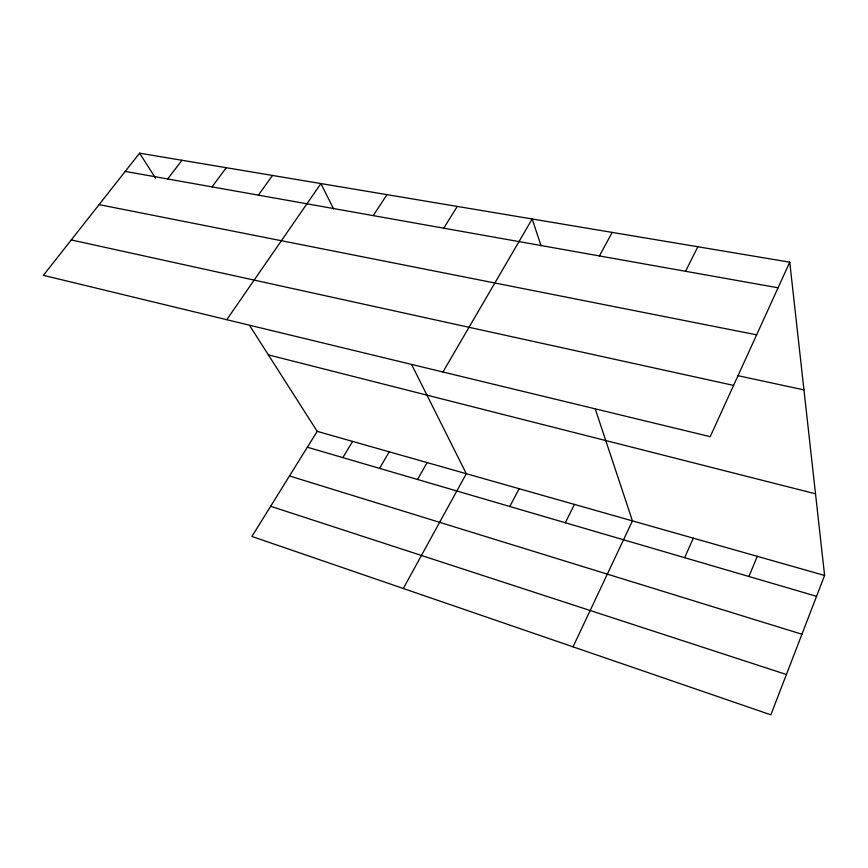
<?xml version="1.0" encoding="UTF-8"?>
<svg xmlns="http://www.w3.org/2000/svg" width="868" height="868" viewBox="0 0 868 868"><rect width="100%" height="100%" fill="white"/><g stroke="black" fill="none" stroke-linecap="round" stroke-linejoin="round"><path stroke-width="1.3" d="M789.75 262.169L710.219 436.669L43.4 275.34L139.596 153.169L789.75 262.169L824.6 575.451L770.86 714.831L251.904 536.457L317.2 431.363L249.68 325.598M748.91 576.493L757.287 556.334M684.646 557.679L693.315 538.171M573.032 646.834L632.436 520.887L595.383 409.305M565.307 522.742L574.442 504.416M685.557 271.293L697.839 246.762M509.809 506.5L519.14 488.706M599.408 255.941L612.19 232.407M403.294 588.493L466.322 473.711L411.768 364.842M417.53 479.483L427.121 462.579M442.94 372.003L532.182 218.986L541.079 245.796M379.555 468.362L389.244 451.816M342.849 457.61L352.625 441.421M443.754 228.186L457.262 206.432M373.207 215.611L386.987 194.649M226.765 319.706L320.91 183.571L333.562 208.808M258.393 195.137L272.509 175.455M212.031 186.88L226.244 167.698M167.687 178.971L181.987 160.276M125.242 171.408L778.075 287.785M99.093 204.62L756.636 334.831M737.811 375.649L803.952 389.906M71.274 239.937L733.59 385.403M268.353 354.86L815.519 493.816M317.2 431.363L824.6 575.451M307.348 447.215L816.56 596.305M289.489 475.957L801.934 634.237M270.642 506.283L786.408 674.512M139.596 153.169L155.491 178.07"/></g></svg>
